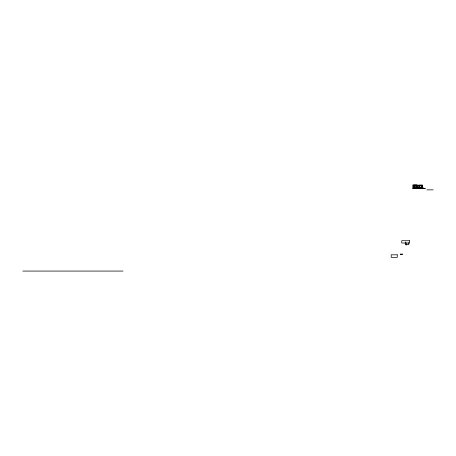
<?xml version="1.0" encoding="UTF-8"?>
<svg xmlns="http://www.w3.org/2000/svg" width="456" height="456" viewBox="0 0 456 456"><rect width="100%" height="100%" fill="white"/><g stroke="black" fill="none" stroke-linecap="round" stroke-linejoin="round"><path stroke-width="0.68" d="M419.469 188.55L419.469 185.187L422.49 185.17L422.49 188.533M419.469 185.82L419.48 185.187M412.857 188.584L413.518 187.986L422.49 187.94L425.38 188.522L412.857 188.584L412.834 184.954L417.189 184.931L417.268 187.963M414.897 185.849L414.897 187.895L414.897 185.849L414.578 185.849L414.589 187.98L413.917 188.579L414.578 188.573M414.361 188.573L415.028 187.975M414.772 188.573L415.433 187.975M416.374 188.567L416.983 188.014M418.163 188.556L418.825 187.957M423.157 188.533L422.49 187.94L419.469 187.957L418.802 188.556L418.813 185.826M415.524 188.567L416.237 187.98M417.172 188.562L418.169 187.963M422.49 185.17L413.518 185.216L413.507 185.854L422.49 185.809M416.527 185.199L413.518 185.216L413.524 188.579M413.831 188.573L414.914 188.573M426.844 189.856L433.2 189.856M406.803 244.878L405.931 244.878L405.931 243.019M22.8 271.069L123.012 271.069M423.578 188.533L421.327 187.946L421.333 188.539M423.202 188.533L420.945 187.946L420.951 188.545M422.826 188.533L420.563 187.952L420.569 188.545M422.444 188.539L420.181 187.952L420.187 188.545M423.955 188.527L421.709 187.946L421.714 188.539M422.222 187.94L424.45 188.527M421.92 188.539L419.697 187.952L419.697 185.82L419.714 188.55L419.053 187.957L419.053 188.55M419.469 187.957L421.03 188.545M421.498 188.539L420.831 187.946L420.831 188.545M420.632 188.545L420.056 187.952L420.056 188.55M421.846 187.946L422.393 188.533M422.21 185.809L422.227 188.539M421.834 185.809L421.846 188.539M421.572 185.814L421.583 188.539M416.989 185.831L417.001 187.878M416.265 185.837L416.271 187.883M414.578 185.849L414.578 187.98M408.798 242.586L408.798 244.541L405.8 244.541L405.8 241.931M409.602 240.711L401.736 240.711L401.736 243.019L409.602 243.019L409.602 240.711M402.38 254.089L400.3 254.089L400.3 254.471L402.38 254.471L402.38 254.089M397.267 254.807L391.202 254.807L391.202 257.338L397.267 257.338L397.267 254.807"/></g></svg>
